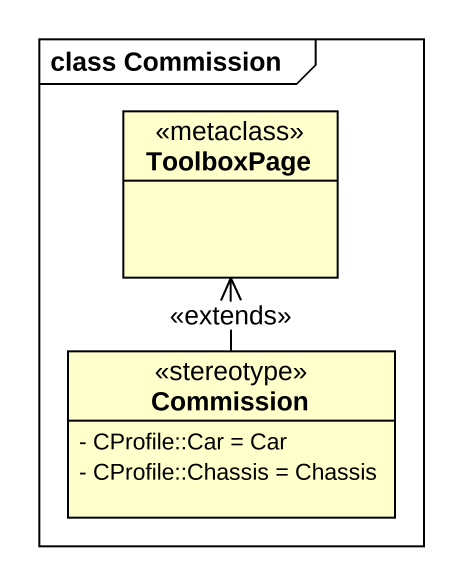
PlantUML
@startuml
mainframe class Commission
hide circle
hide empty members
skinparam classAttributeIconSize 0
class ToolboxPage <<metaclass>>
class Commission <<stereotype>> {
  - CProfile::Car = Car
  - CProfile::Chassis = Chassis
}
Commission -up-> ToolboxPage : <<extends>>
@enduml
